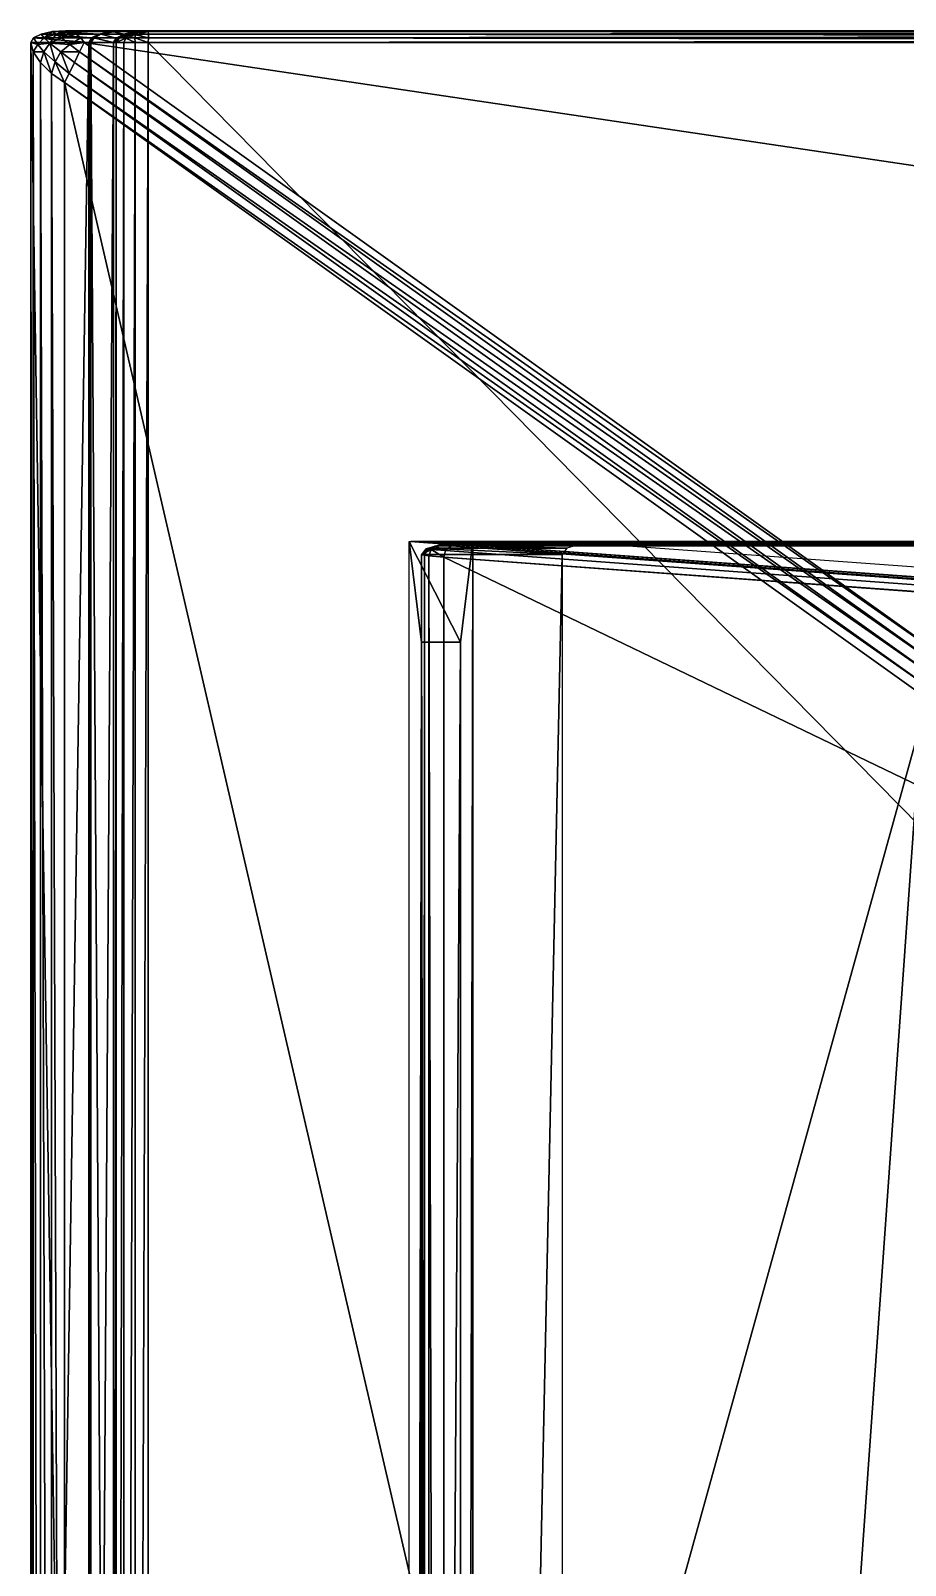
# Model space of a CAD drawing. Extents: x -508 to 86, y -225 to -3.
# Drawn here: x -506.23 to -492.61, y -28.67 to -4.76 of the extents above; entities that cross this region are included whole.
import ezdxf

# ---------------------------------------------------------------- set-up
doc = ezdxf.new("R2010")
doc.units = 0
doc.header["$MEASUREMENT"] = 0
doc.layers.get('0').update_dxf_attribs({"linetype": 'CONTINUOUS'})

msp = doc.modelspace()

# ---------------------------------------------------------------- linework, layer by layer
for points in [[(-505.889, -4.778, 31.578), (-506.064, -4.818, 31.589), (-506.015, -4.875, 31.66)], [(-505.889, -4.778, 31.578), (-506.064, -4.818, 31.589), (-506.015, -4.875, 31.66)], [(-505.16, -4.818, 19.967), (-506.064, -4.818, 31.589), (-505.889, -4.778, 31.578)], [(-505.16, -4.818, 19.967), (-506.064, -4.818, 31.589), (-505.889, -4.778, 31.578)], [(-505.889, -4.778, 31.578), (-506.015, -4.875, 31.66), (-505.828, -4.818, 31.648)], [(-505.889, -4.778, 31.578), (-506.015, -4.875, 31.66), (-505.828, -4.818, 31.648)], [(-505.683, -4.764, 31.57), (-505.889, -4.778, 31.578), (-505.828, -4.818, 31.648)], [(-505.683, -4.764, 31.57), (-505.889, -4.778, 31.578), (-505.828, -4.818, 31.648)], [(-504.985, -4.778, 19.963), (-505.889, -4.778, 31.578), (-505.683, -4.764, 31.57)], [(-504.985, -4.778, 19.963), (-505.889, -4.778, 31.578), (-505.683, -4.764, 31.57)], [(-505.16, -4.818, 19.967), (-505.889, -4.778, 31.578), (-504.985, -4.778, 19.963)], [(-505.16, -4.818, 19.967), (-505.889, -4.778, 31.578), (-504.985, -4.778, 19.963)], [(-505.683, -4.764, 31.57), (-505.828, -4.818, 31.648), (-505.602, -4.778, 31.633)], [(-505.683, -4.764, 31.57), (-505.828, -4.818, 31.648), (-505.602, -4.778, 31.633)], [(-505.602, -4.778, 31.633), (-505.828, -4.818, 31.648), (-505.744, -4.874, 31.704)], [(-505.602, -4.778, 31.633), (-505.828, -4.818, 31.648), (-505.744, -4.874, 31.704)], [(-505.602, -4.778, 31.633), (-505.744, -4.874, 31.704), (-505.519, -4.818, 31.688)], [(-505.602, -4.778, 31.633), (-505.744, -4.874, 31.704), (-505.519, -4.818, 31.688)], [(-505.683, -4.764, 31.57), (-438.979, -4.764, 27.189), (-444.268, -4.764, 16.055)], [(-505.683, -4.764, 31.57), (-444.268, -4.764, 16.055), (-504.779, -4.764, 19.959)], [(-438.979, -4.764, 27.189), (-505.683, -4.764, 31.57), (-505.602, -4.778, 31.633)], [(-504.985, -4.778, 19.963), (-505.683, -4.764, 31.57), (-504.779, -4.764, 19.959)], [(-438.979, -4.764, 27.189), (-505.683, -4.764, 31.57), (-505.602, -4.778, 31.633)], [(-504.985, -4.778, 19.963), (-505.683, -4.764, 31.57), (-504.779, -4.764, 19.959)], [(-438.979, -4.764, 27.189), (-505.602, -4.778, 31.633), (-438.94, -4.778, 27.254)], [(-438.979, -4.764, 27.189), (-505.602, -4.778, 31.633), (-438.94, -4.778, 27.254)], [(-438.94, -4.778, 27.254), (-505.602, -4.778, 31.633), (-505.519, -4.818, 31.688)], [(-438.94, -4.778, 27.254), (-505.602, -4.778, 31.633), (-505.519, -4.818, 31.688)], [(-438.94, -4.778, 27.254), (-505.519, -4.818, 31.688), (-438.909, -4.818, 27.311)], [(-438.94, -4.778, 27.254), (-505.519, -4.818, 31.688), (-438.909, -4.818, 27.311)], [(-504.985, -4.778, 19.963), (-505.153, -4.818, 19.885), (-505.16, -4.818, 19.967)], [(-504.985, -4.778, 19.963), (-505.153, -4.818, 19.885), (-505.16, -4.818, 19.967)], [(-504.985, -4.778, 19.963), (-504.981, -4.785, 19.878), (-505.153, -4.818, 19.885)], [(-504.985, -4.778, 19.963), (-504.981, -4.785, 19.878), (-505.153, -4.818, 19.885)], [(-504.958, -4.778, 19.608), (-505.132, -4.818, 19.615), (-505.14, -4.818, 19.709)], [(-504.958, -4.778, 19.608), (-505.14, -4.818, 19.709), (-504.968, -4.785, 19.701)], [(-504.958, -4.778, 19.608), (-505.132, -4.818, 19.615), (-505.14, -4.818, 19.709)], [(-504.958, -4.778, 19.608), (-505.14, -4.818, 19.709), (-504.968, -4.785, 19.701)], [(-504.776, -4.819, 15.063), (-505.132, -4.818, 19.615), (-504.958, -4.778, 19.608)], [(-504.776, -4.819, 15.063), (-505.132, -4.818, 19.615), (-504.958, -4.778, 19.608)], [(-504.779, -4.764, 19.959), (-504.981, -4.785, 19.878), (-504.985, -4.778, 19.963)], [(-504.779, -4.764, 19.959), (-504.981, -4.785, 19.878), (-504.985, -4.778, 19.963)], [(-504.779, -4.764, 19.959), (-504.773, -4.764, 19.87), (-504.981, -4.785, 19.878)], [(-504.773, -4.764, 19.87), (-504.975, -4.785, 19.791), (-504.981, -4.785, 19.878)], [(-504.779, -4.764, 19.959), (-504.773, -4.764, 19.87), (-504.981, -4.785, 19.878)], [(-504.773, -4.764, 19.87), (-504.975, -4.785, 19.791), (-504.981, -4.785, 19.878)], [(-504.773, -4.764, 19.87), (-504.766, -4.764, 19.781), (-504.975, -4.785, 19.791)], [(-504.759, -4.764, 19.692), (-504.968, -4.785, 19.701), (-504.975, -4.785, 19.791)], [(-504.759, -4.764, 19.692), (-504.975, -4.785, 19.791), (-504.766, -4.764, 19.781)], [(-504.773, -4.764, 19.87), (-504.766, -4.764, 19.781), (-504.975, -4.785, 19.791)], [(-504.759, -4.764, 19.692), (-504.968, -4.785, 19.701), (-504.975, -4.785, 19.791)], [(-504.759, -4.764, 19.692), (-504.975, -4.785, 19.791), (-504.766, -4.764, 19.781)], [(-504.752, -4.764, 19.603), (-504.958, -4.778, 19.608), (-504.968, -4.785, 19.701)], [(-504.752, -4.764, 19.603), (-504.968, -4.785, 19.701), (-504.759, -4.764, 19.692)], [(-504.752, -4.764, 19.603), (-504.958, -4.778, 19.608), (-504.968, -4.785, 19.701)], [(-504.752, -4.764, 19.603), (-504.968, -4.785, 19.701), (-504.759, -4.764, 19.692)], [(-504.602, -4.778, 15.057), (-504.958, -4.778, 19.608), (-504.752, -4.764, 19.603)], [(-504.602, -4.778, 15.057), (-504.958, -4.778, 19.608), (-504.752, -4.764, 19.603)], [(-504.776, -4.819, 15.063), (-504.958, -4.778, 19.608), (-504.602, -4.778, 15.057)], [(-504.776, -4.819, 15.063), (-504.958, -4.778, 19.608), (-504.602, -4.778, 15.057)], [(-444.309, -4.764, 15.969), (-504.773, -4.764, 19.87), (-504.779, -4.764, 19.959)], [(-444.309, -4.764, 15.969), (-504.779, -4.764, 19.959), (-444.268, -4.764, 16.055)], [(-504.779, -4.764, 19.959), (-444.268, -4.764, 16.055), (-444.309, -4.764, 15.969)], [(-504.779, -4.764, 19.959), (-444.309, -4.764, 15.969), (-504.773, -4.764, 19.87)], [(-504.602, -4.778, 15.057), (-504.746, -4.828, 14.995), (-504.776, -4.819, 15.063)], [(-504.602, -4.778, 15.057), (-504.746, -4.828, 14.995), (-504.776, -4.819, 15.063)], [(-444.35, -4.764, 15.883), (-504.766, -4.764, 19.781), (-504.773, -4.764, 19.87)], [(-444.35, -4.764, 15.883), (-504.773, -4.764, 19.87), (-444.309, -4.764, 15.969)], [(-504.773, -4.764, 19.87), (-444.309, -4.764, 15.969), (-444.35, -4.764, 15.883)], [(-504.773, -4.764, 19.87), (-444.35, -4.764, 15.883), (-504.766, -4.764, 19.781)], [(-444.39, -4.764, 15.798), (-504.759, -4.764, 19.692), (-504.766, -4.764, 19.781)], [(-444.39, -4.764, 15.798), (-504.766, -4.764, 19.781), (-444.35, -4.764, 15.883)], [(-504.766, -4.764, 19.781), (-444.35, -4.764, 15.883), (-444.39, -4.764, 15.798)], [(-504.766, -4.764, 19.781), (-444.39, -4.764, 15.798), (-504.759, -4.764, 19.692)], [(-444.431, -4.764, 15.712), (-504.752, -4.764, 19.603), (-504.759, -4.764, 19.692)], [(-444.431, -4.764, 15.712), (-504.759, -4.764, 19.692), (-444.39, -4.764, 15.798)], [(-504.759, -4.764, 19.692), (-444.39, -4.764, 15.798), (-444.431, -4.764, 15.712)], [(-504.759, -4.764, 19.692), (-444.431, -4.764, 15.712), (-504.752, -4.764, 19.603)], [(-504.752, -4.764, 19.603), (-444.431, -4.764, 15.712), (-446.507, -4.764, 11.343)], [(-504.752, -4.764, 19.603), (-446.507, -4.764, 11.343), (-504.397, -4.764, 15.046)], [(-504.602, -4.778, 15.057), (-504.752, -4.764, 19.603), (-504.397, -4.764, 15.046)], [(-504.602, -4.778, 15.057), (-504.752, -4.764, 19.603), (-504.397, -4.764, 15.046)], [(-504.602, -4.778, 15.057), (-504.604, -4.795, 14.986), (-504.746, -4.828, 14.995)], [(-504.602, -4.778, 15.057), (-504.604, -4.795, 14.986), (-504.746, -4.828, 14.995)], [(-504.397, -4.764, 15.046), (-504.395, -4.778, 14.977), (-504.604, -4.795, 14.986)], [(-504.397, -4.764, 15.046), (-504.604, -4.795, 14.986), (-504.602, -4.778, 15.057)], [(-504.397, -4.764, 15.046), (-504.395, -4.778, 14.977), (-504.604, -4.795, 14.986)], [(-504.397, -4.764, 15.046), (-504.604, -4.795, 14.986), (-504.602, -4.778, 15.057)], [(-504.395, -4.778, 14.977), (-504.593, -4.828, 14.936), (-504.604, -4.795, 14.986)], [(-504.395, -4.778, 14.977), (-504.593, -4.828, 14.936), (-504.604, -4.795, 14.986)], [(-504.395, -4.778, 14.977), (-504.394, -4.818, 14.916), (-504.593, -4.828, 14.936)], [(-504.395, -4.778, 14.977), (-504.394, -4.818, 14.916), (-504.593, -4.828, 14.936)], [(-446.538, -4.778, 11.276), (-504.395, -4.778, 14.977), (-504.397, -4.764, 15.046)], [(-446.538, -4.778, 11.276), (-504.395, -4.778, 14.977), (-504.397, -4.764, 15.046)], [(-446.538, -4.778, 11.276), (-504.397, -4.764, 15.046), (-446.507, -4.764, 11.343)], [(-446.564, -4.818, 11.216), (-504.394, -4.818, 14.916), (-504.395, -4.778, 14.977)], [(-446.564, -4.818, 11.216), (-504.395, -4.778, 14.977), (-446.538, -4.778, 11.276)], [(-446.564, -4.818, 11.216), (-504.394, -4.818, 14.916), (-504.395, -4.778, 14.977)], [(-446.564, -4.818, 11.216), (-504.395, -4.778, 14.977), (-446.538, -4.778, 11.276)], [(-506.226, -63.677, 31.61), (-506.223, -4.949, 31.61), (-505.319, -4.949, 19.977)], [(-506.226, -63.677, 31.61), (-505.319, -4.949, 19.977), (-505.315, -63.677, 16.017)], [(-506.223, -4.949, 31.61), (-506.226, -63.677, 31.61), (-506.189, -63.677, 31.675)], [(-506.223, -4.949, 31.61), (-506.114, -4.978, 31.669), (-506.181, -4.878, 31.6)], [(-506.223, -4.949, 31.61), (-506.114, -4.978, 31.669), (-506.181, -4.878, 31.6)], [(-505.319, -4.949, 19.977), (-506.223, -4.949, 31.61), (-506.181, -4.878, 31.6)], [(-505.319, -4.949, 19.977), (-506.223, -4.949, 31.61), (-506.181, -4.878, 31.6)], [(-506.223, -4.949, 31.61), (-506.187, -5.092, 31.675), (-506.114, -4.978, 31.669)], [(-506.223, -4.949, 31.61), (-506.187, -5.092, 31.675), (-506.114, -4.978, 31.669)], [(-506.189, -63.677, 31.675), (-506.187, -5.092, 31.675), (-506.223, -4.949, 31.61)], [(-506.223, -4.949, 31.61), (-506.189, -63.677, 31.675), (-506.187, -5.092, 31.675)], [(-506.187, -5.092, 31.675), (-506.022, -5.096, 31.725), (-506.114, -4.978, 31.669)], [(-506.187, -5.092, 31.675), (-506.022, -5.096, 31.725), (-506.114, -4.978, 31.669)], [(-506.181, -4.878, 31.6), (-506.015, -4.875, 31.66), (-506.064, -4.818, 31.589)], [(-506.181, -4.878, 31.6), (-506.015, -4.875, 31.66), (-506.064, -4.818, 31.589)], [(-505.277, -4.878, 19.972), (-506.181, -4.878, 31.6), (-506.064, -4.818, 31.589)], [(-505.277, -4.878, 19.972), (-506.181, -4.878, 31.6), (-506.064, -4.818, 31.589)], [(-506.181, -4.878, 31.6), (-506.114, -4.978, 31.669), (-506.015, -4.875, 31.66)], [(-506.181, -4.878, 31.6), (-506.114, -4.978, 31.669), (-506.015, -4.875, 31.66)], [(-505.319, -4.949, 19.977), (-506.181, -4.878, 31.6), (-505.277, -4.878, 19.972)], [(-505.319, -4.949, 19.977), (-506.181, -4.878, 31.6), (-505.277, -4.878, 19.972)], [(-506.114, -4.978, 31.669), (-505.926, -4.958, 31.717), (-506.015, -4.875, 31.66)], [(-506.114, -4.978, 31.669), (-505.926, -4.958, 31.717), (-506.015, -4.875, 31.66)], [(-506.114, -4.978, 31.669), (-506.022, -5.096, 31.725), (-505.926, -4.958, 31.717)], [(-506.114, -4.978, 31.669), (-506.022, -5.096, 31.725), (-505.926, -4.958, 31.717)], [(-505.277, -4.878, 19.972), (-506.064, -4.818, 31.589), (-505.16, -4.818, 19.967)], [(-505.277, -4.878, 19.972), (-506.064, -4.818, 31.589), (-505.16, -4.818, 19.967)], [(-505.844, -5.247, 31.755), (-505.926, -4.958, 31.717), (-506.022, -5.096, 31.725)], [(-505.844, -5.247, 31.755), (-505.926, -4.958, 31.717), (-506.022, -5.096, 31.725)], [(-505.828, -4.818, 31.648), (-506.015, -4.875, 31.66), (-505.926, -4.958, 31.717)], [(-505.828, -4.818, 31.648), (-506.015, -4.875, 31.66), (-505.926, -4.958, 31.717)], [(-505.828, -4.818, 31.648), (-505.926, -4.958, 31.717), (-505.744, -4.874, 31.704)], [(-505.828, -4.818, 31.648), (-505.926, -4.958, 31.717), (-505.744, -4.874, 31.704)], [(-505.618, -4.978, 31.735), (-505.744, -4.874, 31.704), (-505.926, -4.958, 31.717)], [(-505.618, -4.978, 31.735), (-505.744, -4.874, 31.704), (-505.926, -4.958, 31.717)], [(-505.618, -4.978, 31.735), (-505.926, -4.958, 31.717), (-505.756, -5.095, 31.748)], [(-505.844, -5.247, 31.755), (-505.756, -5.095, 31.748), (-505.926, -4.958, 31.717)], [(-505.618, -4.978, 31.735), (-505.926, -4.958, 31.717), (-505.756, -5.095, 31.748)], [(-505.844, -5.247, 31.755), (-505.756, -5.095, 31.748), (-505.926, -4.958, 31.717)], [(-505.464, -5.092, 31.754), (-505.618, -4.978, 31.735), (-505.756, -5.095, 31.748)], [(-505.464, -5.092, 31.754), (-505.618, -4.978, 31.735), (-505.756, -5.095, 31.748)], [(-505.446, -4.878, 31.726), (-505.519, -4.818, 31.688), (-505.744, -4.874, 31.704)], [(-505.446, -4.878, 31.726), (-505.519, -4.818, 31.688), (-505.744, -4.874, 31.704)], [(-505.446, -4.878, 31.726), (-505.744, -4.874, 31.704), (-505.618, -4.978, 31.735)], [(-505.446, -4.878, 31.726), (-505.744, -4.874, 31.704), (-505.618, -4.978, 31.735)], [(-505.396, -4.949, 31.741), (-505.446, -4.878, 31.726), (-505.618, -4.978, 31.735)], [(-505.396, -4.949, 31.741), (-505.446, -4.878, 31.726), (-505.618, -4.978, 31.735)], [(-505.396, -4.949, 31.741), (-505.618, -4.978, 31.735), (-505.464, -5.092, 31.754)], [(-505.396, -4.949, 31.741), (-505.618, -4.978, 31.735), (-505.464, -5.092, 31.754)], [(-438.909, -4.818, 27.311), (-505.519, -4.818, 31.688), (-505.446, -4.878, 31.726)], [(-438.909, -4.818, 27.311), (-505.519, -4.818, 31.688), (-505.446, -4.878, 31.726)], [(-505.464, -5.092, 31.754), (-491.404, -14.947, 31.529), (-505.396, -4.949, 31.741)], [(-491.404, -14.947, 31.529), (-505.396, -4.949, 31.741), (-505.464, -5.092, 31.754)], [(-438.909, -4.818, 27.311), (-505.446, -4.878, 31.726), (-438.888, -4.878, 27.349)], [(-438.909, -4.818, 27.311), (-505.446, -4.878, 31.726), (-438.888, -4.878, 27.349)], [(-438.888, -4.878, 27.349), (-505.446, -4.878, 31.726), (-505.396, -4.949, 31.741)], [(-438.888, -4.878, 27.349), (-505.446, -4.878, 31.726), (-505.396, -4.949, 31.741)], [(-438.888, -4.878, 27.349), (-505.396, -4.949, 31.741), (-438.882, -4.949, 27.364)], [(-438.888, -4.878, 27.349), (-505.396, -4.949, 31.741), (-438.882, -4.949, 27.364)], [(-438.065, -14.946, 27.576), (-438.882, -4.949, 27.364), (-505.396, -4.949, 31.741)], [(-438.065, -14.946, 27.576), (-505.396, -4.949, 31.741), (-491.404, -14.947, 31.529)], [(-505.319, -4.949, 19.977), (-505.277, -4.878, 19.972), (-505.251, -4.877, 19.888)], [(-505.319, -4.949, 19.977), (-505.251, -4.877, 19.888), (-505.312, -4.949, 19.89)], [(-505.319, -4.949, 19.977), (-505.277, -4.878, 19.972), (-505.251, -4.877, 19.888)], [(-505.319, -4.949, 19.977), (-505.251, -4.877, 19.888), (-505.312, -4.949, 19.89)], [(-505.312, -4.949, 19.89), (-505.315, -63.677, 16.017), (-505.319, -4.949, 19.977)], [(-505.315, -63.677, 16.017), (-505.319, -4.949, 19.977), (-505.312, -4.949, 19.89)], [(-505.312, -4.949, 19.89), (-505.31, -63.677, 15.93), (-505.315, -63.677, 16.017)], [(-505.315, -63.677, 16.017), (-505.312, -4.949, 19.89), (-505.31, -63.677, 15.93)], [(-505.312, -4.949, 19.89), (-505.251, -4.877, 19.888), (-505.244, -4.877, 19.802)], [(-505.312, -4.949, 19.89), (-505.244, -4.877, 19.802), (-505.305, -4.949, 19.803)], [(-505.312, -4.949, 19.89), (-505.251, -4.877, 19.888), (-505.244, -4.877, 19.802)], [(-505.312, -4.949, 19.89), (-505.244, -4.877, 19.802), (-505.305, -4.949, 19.803)], [(-505.31, -63.677, 15.93), (-505.312, -4.949, 19.89), (-505.305, -4.949, 19.803)], [(-505.305, -4.949, 19.803), (-505.305, -63.677, 15.843), (-505.31, -63.677, 15.93)], [(-505.31, -63.677, 15.93), (-505.305, -4.949, 19.803), (-505.305, -63.677, 15.843)], [(-505.298, -4.949, 19.716), (-505.305, -4.949, 19.803), (-505.244, -4.877, 19.802)], [(-505.298, -4.949, 19.716), (-505.305, -4.949, 19.803), (-505.244, -4.877, 19.802)], [(-505.298, -4.949, 19.716), (-505.3, -63.677, 15.756), (-505.305, -63.677, 15.843)], [(-505.298, -4.949, 19.716), (-505.305, -63.677, 15.843), (-505.305, -4.949, 19.803)], [(-505.305, -63.677, 15.843), (-505.305, -4.949, 19.803), (-505.298, -4.949, 19.716)], [(-505.305, -63.677, 15.843), (-505.298, -4.949, 19.716), (-505.3, -63.677, 15.756)], [(-505.291, -4.949, 19.629), (-505.295, -63.677, 15.669), (-505.3, -63.677, 15.756)], [(-505.291, -4.949, 19.629), (-505.3, -63.677, 15.756), (-505.298, -4.949, 19.716)], [(-505.3, -63.677, 15.756), (-505.298, -4.949, 19.716), (-505.291, -4.949, 19.629)], [(-505.3, -63.677, 15.756), (-505.291, -4.949, 19.629), (-505.295, -63.677, 15.669)], [(-505.291, -4.949, 19.629), (-505.298, -4.949, 19.716), (-505.237, -4.877, 19.713)], [(-505.298, -4.949, 19.716), (-505.244, -4.877, 19.802), (-505.237, -4.877, 19.713)], [(-505.291, -4.949, 19.629), (-505.298, -4.949, 19.716), (-505.237, -4.877, 19.713)], [(-505.298, -4.949, 19.716), (-505.244, -4.877, 19.802), (-505.237, -4.877, 19.713)], [(-505.291, -4.949, 19.629), (-505.237, -4.877, 19.713), (-505.25, -4.878, 19.623)], [(-505.291, -4.949, 19.629), (-505.237, -4.877, 19.713), (-505.25, -4.878, 19.623)], [(-504.936, -4.949, 15.059), (-505.291, -4.949, 19.629), (-505.25, -4.878, 19.623)], [(-504.936, -4.949, 15.059), (-505.291, -4.949, 19.629), (-505.25, -4.878, 19.623)], [(-505.277, -4.878, 19.972), (-505.16, -4.818, 19.967), (-505.153, -4.818, 19.885)], [(-505.277, -4.878, 19.972), (-505.153, -4.818, 19.885), (-505.251, -4.877, 19.888)], [(-505.277, -4.878, 19.972), (-505.16, -4.818, 19.967), (-505.153, -4.818, 19.885)], [(-505.277, -4.878, 19.972), (-505.153, -4.818, 19.885), (-505.251, -4.877, 19.888)], [(-505.251, -4.877, 19.888), (-505.153, -4.818, 19.885), (-505.147, -4.818, 19.799)], [(-505.251, -4.877, 19.888), (-505.147, -4.818, 19.799), (-505.244, -4.877, 19.802)], [(-505.251, -4.877, 19.888), (-505.153, -4.818, 19.885), (-505.147, -4.818, 19.799)], [(-505.251, -4.877, 19.888), (-505.147, -4.818, 19.799), (-505.244, -4.877, 19.802)], [(-505.25, -4.878, 19.623), (-505.237, -4.877, 19.713), (-505.14, -4.818, 19.709)], [(-505.25, -4.878, 19.623), (-505.14, -4.818, 19.709), (-505.132, -4.818, 19.615)], [(-505.25, -4.878, 19.623), (-505.237, -4.877, 19.713), (-505.14, -4.818, 19.709)], [(-505.25, -4.878, 19.623), (-505.14, -4.818, 19.709), (-505.132, -4.818, 19.615)], [(-504.893, -4.879, 15.064), (-505.25, -4.878, 19.623), (-505.132, -4.818, 19.615)], [(-504.893, -4.879, 15.064), (-505.25, -4.878, 19.623), (-505.132, -4.818, 19.615)], [(-504.936, -4.949, 15.059), (-505.25, -4.878, 19.623), (-504.893, -4.879, 15.064)], [(-504.936, -4.949, 15.059), (-505.25, -4.878, 19.623), (-504.893, -4.879, 15.064)], [(-505.237, -4.877, 19.713), (-505.244, -4.877, 19.802), (-505.147, -4.818, 19.799)], [(-505.237, -4.877, 19.713), (-505.244, -4.877, 19.802), (-505.147, -4.818, 19.799)], [(-505.237, -4.877, 19.713), (-505.147, -4.818, 19.799), (-505.14, -4.818, 19.709)], [(-505.237, -4.877, 19.713), (-505.147, -4.818, 19.799), (-505.14, -4.818, 19.709)], [(-504.981, -4.785, 19.878), (-505.147, -4.818, 19.799), (-505.153, -4.818, 19.885)], [(-504.981, -4.785, 19.878), (-505.147, -4.818, 19.799), (-505.153, -4.818, 19.885)], [(-504.981, -4.785, 19.878), (-504.975, -4.785, 19.791), (-505.147, -4.818, 19.799)], [(-504.968, -4.785, 19.701), (-505.14, -4.818, 19.709), (-505.147, -4.818, 19.799)], [(-504.968, -4.785, 19.701), (-505.147, -4.818, 19.799), (-504.975, -4.785, 19.791)], [(-504.981, -4.785, 19.878), (-504.975, -4.785, 19.791), (-505.147, -4.818, 19.799)], [(-504.968, -4.785, 19.701), (-505.14, -4.818, 19.709), (-505.147, -4.818, 19.799)], [(-504.968, -4.785, 19.701), (-505.147, -4.818, 19.799), (-504.975, -4.785, 19.791)], [(-504.893, -4.879, 15.064), (-505.132, -4.818, 19.615), (-504.776, -4.819, 15.063)], [(-504.893, -4.879, 15.064), (-505.132, -4.818, 19.615), (-504.776, -4.819, 15.063)], [(-504.936, -4.949, 15.059), (-504.893, -4.879, 15.064), (-504.841, -4.877, 14.992)], [(-504.936, -4.949, 15.059), (-504.841, -4.877, 14.992), (-504.893, -4.949, 14.99)], [(-504.936, -4.949, 15.059), (-504.893, -4.879, 15.064), (-504.841, -4.877, 14.992)], [(-504.936, -4.949, 15.059), (-504.841, -4.877, 14.992), (-504.893, -4.949, 14.99)], [(-504.893, -4.949, 14.99), (-504.933, -63.677, 9.473), (-504.936, -4.949, 15.059)], [(-504.893, -4.949, 14.99), (-504.933, -63.677, 9.473), (-504.936, -4.949, 15.059)], [(-504.893, -4.949, 14.99), (-504.889, -63.675, 9.404), (-504.933, -63.677, 9.473)], [(-504.893, -4.949, 14.99), (-504.889, -63.675, 9.404), (-504.933, -63.677, 9.473)], [(-504.893, -4.879, 15.064), (-504.776, -4.819, 15.063), (-504.746, -4.828, 14.995)], [(-504.893, -4.879, 15.064), (-504.776, -4.819, 15.063), (-504.746, -4.828, 14.995)], [(-504.893, -4.879, 15.064), (-504.746, -4.828, 14.995), (-504.841, -4.877, 14.992)], [(-504.893, -4.879, 15.064), (-504.746, -4.828, 14.995), (-504.841, -4.877, 14.992)], [(-504.893, -4.949, 14.99), (-504.841, -4.877, 14.992), (-504.746, -4.88, 14.94)], [(-504.893, -4.949, 14.99), (-504.841, -4.877, 14.992), (-504.746, -4.88, 14.94)], [(-504.893, -4.949, 14.99), (-504.746, -4.88, 14.94), (-504.775, -4.949, 14.926)], [(-504.893, -4.949, 14.99), (-504.746, -4.88, 14.94), (-504.775, -4.949, 14.926)], [(-504.775, -4.949, 14.926), (-504.889, -63.675, 9.404), (-504.893, -4.949, 14.99)], [(-504.775, -4.949, 14.926), (-504.889, -63.675, 9.404), (-504.893, -4.949, 14.99)], [(-504.775, -4.949, 14.926), (-504.771, -63.674, 9.34), (-504.889, -63.675, 9.404)], [(-504.775, -4.949, 14.926), (-504.771, -63.674, 9.34), (-504.889, -63.675, 9.404)], [(-504.841, -4.877, 14.992), (-504.746, -4.828, 14.995), (-504.703, -4.842, 14.955)], [(-504.841, -4.877, 14.992), (-504.746, -4.828, 14.995), (-504.703, -4.842, 14.955)], [(-504.841, -4.877, 14.992), (-504.703, -4.842, 14.955), (-504.746, -4.88, 14.94)], [(-504.841, -4.877, 14.992), (-504.703, -4.842, 14.955), (-504.746, -4.88, 14.94)], [(-504.601, -4.949, 14.877), (-504.775, -4.949, 14.926), (-504.746, -4.88, 14.94)], [(-504.601, -4.949, 14.877), (-504.775, -4.949, 14.926), (-504.746, -4.88, 14.94)], [(-504.601, -4.949, 14.877), (-504.771, -63.674, 9.34), (-504.775, -4.949, 14.926)], [(-504.601, -4.949, 14.877), (-504.771, -63.674, 9.34), (-504.775, -4.949, 14.926)], [(-504.601, -4.949, 14.877), (-504.598, -63.675, 9.291), (-504.771, -63.674, 9.34)], [(-504.601, -4.949, 14.877), (-504.598, -63.675, 9.291), (-504.771, -63.674, 9.34)], [(-504.604, -4.795, 14.986), (-504.703, -4.842, 14.955), (-504.746, -4.828, 14.995)], [(-504.604, -4.795, 14.986), (-504.703, -4.842, 14.955), (-504.746, -4.828, 14.995)], [(-504.604, -4.876, 14.901), (-504.746, -4.88, 14.94), (-504.703, -4.842, 14.955)], [(-504.604, -4.876, 14.901), (-504.746, -4.88, 14.94), (-504.703, -4.842, 14.955)], [(-504.601, -4.949, 14.877), (-504.746, -4.88, 14.94), (-504.604, -4.876, 14.901)], [(-504.601, -4.949, 14.877), (-504.746, -4.88, 14.94), (-504.604, -4.876, 14.901)], [(-504.604, -4.795, 14.986), (-504.593, -4.828, 14.936), (-504.703, -4.842, 14.955)], [(-504.604, -4.795, 14.986), (-504.593, -4.828, 14.936), (-504.703, -4.842, 14.955)], [(-504.604, -4.876, 14.901), (-504.703, -4.842, 14.955), (-504.593, -4.828, 14.936)], [(-504.604, -4.876, 14.901), (-504.703, -4.842, 14.955), (-504.593, -4.828, 14.936)], [(-504.394, -4.878, 14.872), (-504.604, -4.876, 14.901), (-504.593, -4.828, 14.936)], [(-504.394, -4.878, 14.872), (-504.604, -4.876, 14.901), (-504.593, -4.828, 14.936)], [(-504.396, -4.948, 14.851), (-504.601, -4.949, 14.877), (-504.604, -4.876, 14.901)], [(-504.396, -4.948, 14.851), (-504.604, -4.876, 14.901), (-504.394, -4.878, 14.872)], [(-504.396, -4.948, 14.851), (-504.601, -4.949, 14.877), (-504.604, -4.876, 14.901)], [(-504.396, -4.948, 14.851), (-504.604, -4.876, 14.901), (-504.394, -4.878, 14.872)], [(-504.396, -4.948, 14.851), (-504.598, -63.675, 9.291), (-504.601, -4.949, 14.877)], [(-504.396, -4.948, 14.851), (-504.598, -63.675, 9.291), (-504.601, -4.949, 14.877)], [(-504.396, -4.948, 14.851), (-504.396, -63.678, 9.264), (-504.598, -63.675, 9.291)], [(-504.396, -4.948, 14.851), (-504.396, -63.678, 9.264), (-504.598, -63.675, 9.291)], [(-504.394, -4.878, 14.872), (-504.593, -4.828, 14.936), (-504.394, -4.818, 14.916)], [(-504.394, -4.878, 14.872), (-504.593, -4.828, 14.936), (-504.394, -4.818, 14.916)], [(-446.588, -4.948, 11.154), (-504.396, -4.948, 14.851), (-504.394, -4.878, 14.872)], [(-446.588, -4.948, 11.154), (-504.396, -4.948, 14.851), (-504.394, -4.878, 14.872)], [(-504.396, -4.948, 14.851), (-446.588, -4.948, 11.154), (-446.588, -63.678, 5.567)], [(-504.396, -4.948, 14.851), (-446.588, -63.678, 5.567), (-504.396, -63.678, 9.264)], [(-504.396, -63.678, 9.264), (-504.396, -4.948, 14.851), (-446.588, -4.948, 11.154)], [(-504.396, -63.678, 9.264), (-446.588, -4.948, 11.154), (-446.588, -63.678, 5.567)], [(-446.582, -4.878, 11.174), (-504.394, -4.878, 14.872), (-504.394, -4.818, 14.916)], [(-446.582, -4.878, 11.174), (-504.394, -4.818, 14.916), (-446.564, -4.818, 11.216)], [(-446.582, -4.878, 11.174), (-504.394, -4.878, 14.872), (-504.394, -4.818, 14.916)], [(-446.582, -4.878, 11.174), (-504.394, -4.818, 14.916), (-446.564, -4.818, 11.216)], [(-446.588, -4.948, 11.154), (-504.394, -4.878, 14.872), (-446.582, -4.878, 11.174)], [(-446.588, -4.948, 11.154), (-504.394, -4.878, 14.872), (-446.582, -4.878, 11.174)], [(-506.076, -63.677, 31.73), (-506.187, -5.092, 31.675), (-506.189, -63.677, 31.675)], [(-506.187, -5.092, 31.675), (-506.189, -63.677, 31.675), (-506.076, -63.677, 31.73)], [(-506.187, -5.092, 31.675), (-506.075, -5.261, 31.73), (-506.022, -5.096, 31.725)], [(-506.187, -5.092, 31.675), (-506.075, -5.261, 31.73), (-506.022, -5.096, 31.725)], [(-506.076, -63.677, 31.73), (-506.075, -5.261, 31.73), (-506.187, -5.092, 31.675)], [(-506.187, -5.092, 31.675), (-506.076, -63.677, 31.73), (-506.075, -5.261, 31.73)], [(-505.904, -5.429, 31.765), (-506.022, -5.096, 31.725), (-506.075, -5.261, 31.73)], [(-505.904, -5.429, 31.765), (-506.022, -5.096, 31.725), (-506.075, -5.261, 31.73)], [(-505.904, -5.429, 31.765), (-505.844, -5.247, 31.755), (-506.022, -5.096, 31.725)], [(-505.904, -5.429, 31.765), (-505.844, -5.247, 31.755), (-506.022, -5.096, 31.725)], [(-505.7, -5.572, 31.775), (-505.844, -5.247, 31.755), (-505.904, -5.429, 31.765)], [(-505.7, -5.572, 31.775), (-505.844, -5.247, 31.755), (-505.904, -5.429, 31.765)], [(-505.629, -5.429, 31.772), (-505.756, -5.095, 31.748), (-505.844, -5.247, 31.755)], [(-505.629, -5.429, 31.772), (-505.756, -5.095, 31.748), (-505.844, -5.247, 31.755)], [(-505.7, -5.572, 31.775), (-505.629, -5.429, 31.772), (-505.844, -5.247, 31.755)], [(-505.7, -5.572, 31.775), (-505.629, -5.429, 31.772), (-505.844, -5.247, 31.755)], [(-505.464, -5.092, 31.754), (-505.756, -5.095, 31.748), (-505.546, -5.26, 31.764)], [(-505.464, -5.092, 31.754), (-505.756, -5.095, 31.748), (-505.546, -5.26, 31.764)], [(-505.629, -5.429, 31.772), (-505.546, -5.26, 31.764), (-505.756, -5.095, 31.748)], [(-505.629, -5.429, 31.772), (-505.546, -5.26, 31.764), (-505.756, -5.095, 31.748)], [(-505.546, -5.26, 31.764), (-491.599, -14.999, 31.545), (-505.464, -5.092, 31.754)], [(-491.599, -14.999, 31.545), (-505.464, -5.092, 31.754), (-505.546, -5.26, 31.764)], [(-505.464, -5.092, 31.754), (-491.599, -14.999, 31.545), (-491.404, -14.947, 31.529)], [(-491.404, -14.947, 31.529), (-505.464, -5.092, 31.754), (-491.599, -14.999, 31.545)], [(-505.904, -63.677, 31.765), (-506.075, -5.261, 31.73), (-506.076, -63.677, 31.73)], [(-506.075, -5.261, 31.73), (-506.076, -63.677, 31.73), (-505.904, -63.677, 31.765)], [(-505.904, -63.677, 31.765), (-505.904, -5.429, 31.765), (-506.075, -5.261, 31.73)], [(-506.075, -5.261, 31.73), (-505.904, -63.677, 31.765), (-505.904, -5.429, 31.765)], [(-505.7, -63.677, 31.775), (-505.7, -5.572, 31.775), (-505.904, -5.429, 31.765)], [(-505.7, -63.677, 31.775), (-505.904, -5.429, 31.765), (-505.904, -63.677, 31.765)], [(-505.904, -5.429, 31.765), (-505.904, -63.677, 31.765), (-505.7, -63.677, 31.775)], [(-505.904, -5.429, 31.765), (-505.7, -63.677, 31.775), (-505.7, -5.572, 31.775)], [(-505.7, -5.572, 31.775), (-492.062, -15.121, 31.571), (-505.629, -5.429, 31.772)], [(-492.062, -15.121, 31.571), (-505.629, -5.429, 31.772), (-505.7, -5.572, 31.775)], [(-505.629, -5.429, 31.772), (-491.83, -15.06, 31.56), (-505.546, -5.26, 31.764)], [(-491.83, -15.06, 31.56), (-505.546, -5.26, 31.764), (-505.629, -5.429, 31.772)], [(-505.629, -5.429, 31.772), (-492.062, -15.121, 31.571), (-491.83, -15.06, 31.56)], [(-491.83, -15.06, 31.56), (-505.629, -5.429, 31.772), (-492.062, -15.121, 31.571)], [(-505.546, -5.26, 31.764), (-491.83, -15.06, 31.56), (-491.599, -14.999, 31.545)], [(-491.599, -14.999, 31.545), (-505.546, -5.26, 31.764), (-491.83, -15.06, 31.56)], [(-492.261, -63.677, 31.577), (-492.261, -15.174, 31.577), (-505.7, -5.572, 31.775)], [(-505.7, -5.572, 31.775), (-492.261, -15.174, 31.577), (-492.062, -15.121, 31.571)], [(-492.062, -15.121, 31.571), (-505.7, -5.572, 31.775), (-492.261, -15.174, 31.577)], [(-500.143, -14.291, 97.08), (-500.332, -114.17, 98.553), (-500.332, -12.72, 98.553)], [(-499.531, -14.291, 92.288), (-500.143, -14.291, 97.08), (-500.332, -12.72, 98.553)], [(-499.531, -14.291, 92.288), (-500.332, -12.72, 98.553), (-499.343, -12.72, 90.815)], [(-500.243, -12.725, 98.444), (-298.185, -12.725, 89.314), (-298.193, -12.72, 89.227)], [(-500.044, -12.74, 98.537), (-298.185, -12.725, 89.314), (-500.243, -12.725, 98.444)], [(-500.093, -12.923, 98.379), (-500.138, -12.929, 98.477), (-500.067, -12.837, 98.483)], [(-500.138, -12.929, 98.477), (-499.989, -12.848, 98.547), (-500.067, -12.837, 98.483)], [(-500.138, -12.929, 98.477), (-500.028, -12.945, 98.569), (-499.989, -12.848, 98.547)], [(-500.093, -12.923, 98.379), (-500.067, -12.837, 98.483), (-500.024, -12.826, 98.389)], [(-500.024, -12.826, 98.389), (-497.948, -12.923, 96.812), (-500.093, -12.923, 98.379)], [(-499.83, -12.766, 98.417), (-500.024, -12.826, 98.389), (-500.067, -12.837, 98.483)], [(-499.83, -12.766, 98.417), (-500.067, -12.837, 98.483), (-499.93, -12.794, 98.502)], [(-500.067, -12.837, 98.483), (-499.989, -12.848, 98.547), (-499.93, -12.794, 98.502)], [(-500.044, -12.74, 98.537), (-298.178, -12.74, 89.415), (-298.185, -12.725, 89.314)], [(-499.739, -12.763, 98.623), (-298.178, -12.74, 89.415), (-500.044, -12.74, 98.537)], [(-499.793, -12.966, 98.63), (-499.989, -12.848, 98.547), (-500.028, -12.945, 98.569)], [(-499.83, -12.766, 98.417), (-497.877, -12.827, 96.822), (-500.024, -12.826, 98.389)], [(-500.024, -12.826, 98.389), (-497.877, -12.827, 96.822), (-497.948, -12.923, 96.812)], [(-499.765, -12.863, 98.607), (-499.93, -12.794, 98.502), (-499.989, -12.848, 98.547)], [(-499.793, -12.966, 98.63), (-499.765, -12.863, 98.607), (-499.989, -12.848, 98.547)], [(-499.565, -12.759, 98.455), (-499.83, -12.766, 98.417), (-499.93, -12.794, 98.502)], [(-499.565, -12.759, 98.455), (-499.93, -12.794, 98.502), (-499.681, -12.787, 98.542)], [(-499.765, -12.863, 98.607), (-499.681, -12.787, 98.542), (-499.93, -12.794, 98.502)], [(-499.565, -12.759, 98.455), (-497.684, -12.766, 96.849), (-499.83, -12.766, 98.417)], [(-499.83, -12.766, 98.417), (-497.684, -12.766, 96.849), (-497.877, -12.827, 96.822)], [(-290.045, -28.186, 128.682), (-499.765, -12.863, 98.607), (-499.793, -12.966, 98.63)], [(-289.954, -28.111, 128.619), (-499.681, -12.787, 98.542), (-499.765, -12.863, 98.607)], [(-289.954, -28.111, 128.619), (-499.765, -12.863, 98.607), (-290.045, -28.186, 128.682)], [(-499.739, -12.763, 98.623), (-298.17, -12.763, 89.515), (-298.178, -12.74, 89.415)], [(-499.374, -12.79, 98.691), (-298.17, -12.763, 89.515), (-499.739, -12.763, 98.623)], [(-289.832, -28.083, 128.532), (-499.565, -12.759, 98.455), (-499.681, -12.787, 98.542)], [(-289.832, -28.083, 128.532), (-499.681, -12.787, 98.542), (-289.954, -28.111, 128.619)], [(-499.565, -12.759, 98.455), (-289.832, -28.083, 128.532), (-287.687, -28.083, 126.964)], [(-499.565, -12.759, 98.455), (-287.687, -28.083, 126.964), (-497.42, -12.759, 96.887)], [(-499.565, -12.759, 98.455), (-497.42, -12.759, 96.887), (-497.684, -12.766, 96.849)], [(-499.531, -114.17, 92.288), (-499.343, -12.72, 90.815), (-499.343, -114.17, 90.815)], [(-499.374, -12.79, 98.691), (-298.164, -12.79, 89.599), (-298.17, -12.763, 89.515)], [(-500.14, -113.967, 98.476), (-500.138, -12.929, 98.477), (-500.093, -12.923, 98.379)], [(-500.14, -113.967, 98.476), (-500.093, -12.923, 98.379), (-500.093, -113.967, 98.379)], [(-500.022, -113.967, 98.567), (-500.138, -12.929, 98.477), (-500.14, -113.967, 98.476)], [(-500.022, -113.967, 98.567), (-500.028, -12.945, 98.569), (-500.138, -12.929, 98.477)], [(-500.093, -113.967, 98.379), (-500.093, -12.923, 98.379), (-497.948, -12.923, 96.812)], [(-500.093, -113.967, 98.379), (-497.948, -12.923, 96.812), (-497.948, -113.967, 96.812)], [(-499.793, -113.967, 98.63), (-499.793, -12.966, 98.63), (-500.028, -12.945, 98.569)], [(-499.793, -113.967, 98.63), (-500.028, -12.945, 98.569), (-500.022, -113.967, 98.567)], [(-290.045, -28.186, 128.682), (-499.793, -12.966, 98.63), (-290.08, -28.289, 128.705)], [(-500.143, -14.291, 97.08), (-500.143, -114.17, 97.08), (-500.332, -114.17, 98.553)]]:
    msp.add_3dface(points)
at = {"color": 253, "true_color": 0x8f95b4}
for points in [[(-505.683, -4.764, 31.57), (-438.979, -4.764, 27.189), (-444.268, -4.764, 16.055)], [(-505.683, -4.764, 31.57), (-444.268, -4.764, 16.055), (-504.779, -4.764, 19.959)], [(-504.752, -4.764, 19.603), (-444.431, -4.764, 15.712), (-446.507, -4.764, 11.343)], [(-504.752, -4.764, 19.603), (-446.507, -4.764, 11.343), (-504.397, -4.764, 15.046)], [(-446.538, -4.778, 11.276), (-504.397, -4.764, 15.046), (-446.507, -4.764, 11.343)], [(-506.189, -63.677, 31.675), (-506.223, -4.949, 31.61), (-506.226, -63.677, 31.61)], [(-491.404, -14.947, 31.529), (-438.882, -4.949, 27.364), (-505.396, -4.949, 31.741)], [(-505.295, -63.677, 15.669), (-505.291, -4.949, 19.629), (-504.936, -4.949, 15.059)], [(-505.295, -63.677, 15.669), (-504.936, -4.949, 15.059), (-504.933, -63.677, 9.473)]]:
    msp.add_3dface(points, dxfattribs=at)
at = {"color": 197, "true_color": 0x5f5576}
for points in [[(-506.223, -4.949, 31.61), (-505.315, -63.677, 16.017), (-506.226, -63.677, 31.61)], [(-506.223, -4.949, 31.61), (-505.319, -4.949, 19.977), (-505.315, -63.677, 16.017)], [(-505.305, -4.949, 19.803), (-505.31, -63.677, 15.93), (-505.312, -4.949, 19.89)], [(-505.291, -4.949, 19.629), (-504.933, -63.677, 9.473), (-505.295, -63.677, 15.669)], [(-505.291, -4.949, 19.629), (-504.936, -4.949, 15.059), (-504.933, -63.677, 9.473)], [(-492.261, -63.677, 31.577), (-505.7, -5.572, 31.775), (-505.7, -63.677, 31.775)], [(-492.261, -15.174, 31.577), (-505.7, -5.572, 31.775), (-505.7, -63.677, 31.775)], [(-492.261, -15.174, 31.577), (-505.7, -63.677, 31.775), (-492.261, -63.677, 31.577)]]:
    msp.add_3dface(points, dxfattribs=at)
at = {"color": 8, "true_color": 0x6e7988}
msp.add_3dface([(-500.243, -12.725, 98.444), (-298.193, -12.72, 89.227), (-500.307, -12.72, 98.36)], dxfattribs=at)
at = {"color": 252}
for points in [[(-414.617, -12.72, 64.106), (-492.161, -12.72, 34.584), (-500.307, -12.72, 98.36)], [(-414.617, -12.72, 64.106), (-500.307, -12.72, 98.36), (-298.193, -12.72, 89.227)], [(-290.15, -28.077, 128.695), (-298.164, -12.79, 89.599), (-499.374, -12.79, 98.691)], [(-492.161, -12.72, 34.584), (-492.161, -114.17, 34.584), (-499.343, -114.17, 90.815)], [(-492.161, -12.72, 34.584), (-499.343, -114.17, 90.815), (-499.343, -12.72, 90.815)], [(-499.793, -12.966, 98.63), (-499.793, -113.967, 98.63), (-290.08, -113.967, 128.705)], [(-499.793, -12.966, 98.63), (-290.08, -113.967, 128.705), (-290.08, -28.289, 128.705)], [(-499.531, -14.291, 92.288), (-499.531, -114.17, 92.288), (-500.143, -114.17, 97.08)], [(-499.531, -14.291, 92.288), (-500.143, -114.17, 97.08), (-500.143, -14.291, 97.08)]]:
    msp.add_3dface(points, dxfattribs=at)
at = {"color": 254}
msp.add_3dface([(-499.531, -114.17, 92.288), (-499.531, -14.291, 92.288), (-499.343, -12.72, 90.815)], dxfattribs=at)

doc.saveas('drawing.dxf')
